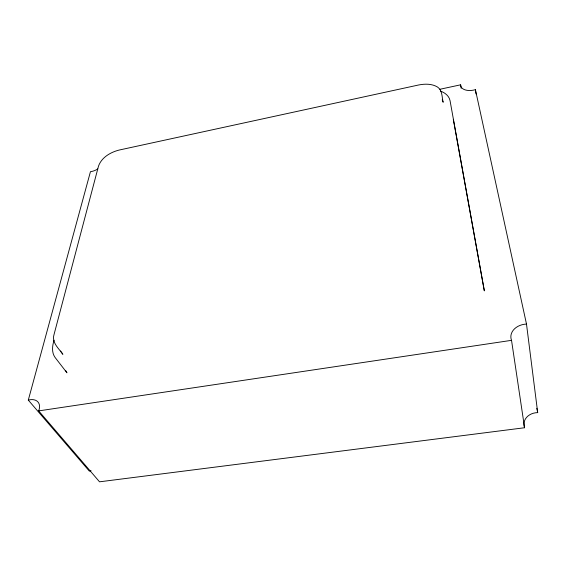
<?xml version="1.0" encoding="UTF-8"?>
<svg xmlns="http://www.w3.org/2000/svg" width="566" height="566" viewBox="0 0 566 566"><rect width="100%" height="100%" fill="white"/><g stroke="black" fill="none" stroke-linecap="round" stroke-linejoin="round"><path stroke-width="0.85" d="M54.088 340.216C52.291 345.784 51.449 352.37 55.058 357.429L66.944 372.796L65.606 370.461M91.076 470.799A12.855 9.247 -42.7 0 0 89.357 471.131L28.3 400.112L90.454 171.675A10.542 5.766 -27.5 0 0 97.826 168.923M439.909 89.272L460.618 84.822A11.907 6.87 -12.1 0 0 475.405 89.661L526.493 324.056L537.7 412.614A14.277 11.822 2.9 0 0 524.569 427.747L99.531 481.815L38.672 410.895A14.341 9.36 -39.2 0 0 28.3 400.112M38.672 410.895L511.53 340.336A16.096 12.367 -3.2 0 1 526.493 324.056M440.681 91.197C444.989 92.704 449.135 95.958 450.048 100.649L484.34 290.874L453.309 119.284M60.52 351.054L62.868 354.295C58.73 348.345 51.357 342.48 54.088 334.315L98.505 166.114C101.604 157.355 110.589 152.212 119.178 150.047L418.727 84.964C425.009 83.747 431.943 83.648 437.582 87.072C442.534 90.447 441.82 97.104 443.171 102.248L442.209 99.878M536.787 408.291L537.7 412.614M460.618 84.822L461.177 88.303M511.53 340.336L524.569 427.747M475.405 89.661L476.048 93.998"/></g></svg>
